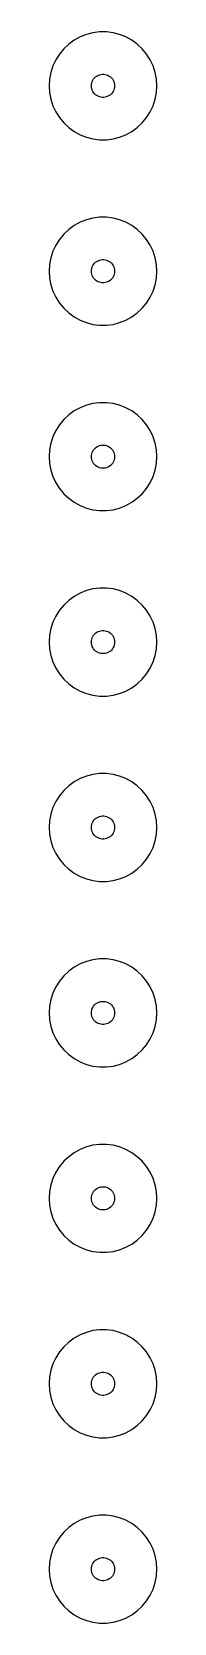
# Model space of a CAD drawing. Header units: metres. Extents: x -7 to 7, y 377 to 775.
# Drawn here: x -7 to 7, y 569 to 775 of the extents above; entities that cross this region are included whole.
import ezdxf

# ---------------------------------------------------------------- set-up
doc = ezdxf.new("R2010")
doc.units = ezdxf.units.M

msp = doc.modelspace()

# ---------------------------------------------------------------- linework, layer by layer
for p, q in [((-2.16312, 774.657), (-2.98045, 774.334)), ((-1.31166, 774.876), (-2.16312, 774.657)), ((-0.439529, 774.986), (-1.31166, 774.876)), ((0.439529, 774.986), (-0.439529, 774.986)), ((1.31166, 774.876), (0.439529, 774.986)), ((2.16312, 774.657), (1.31166, 774.876)), ((2.98045, 774.334), (2.16312, 774.657)), ((-5.10277, 772.792), (-5.66312, 772.114)), ((-4.46196, 773.394), (-5.10277, 772.792)), ((-3.75078, 773.91), (-4.46196, 773.394)), ((-2.98045, 774.334), (-3.75078, 773.91)), ((3.75078, 773.91), (2.98045, 774.334)), ((4.46196, 773.394), (3.75078, 773.91)), ((5.10277, 772.792), (4.46196, 773.394)), ((5.66312, 772.114), (5.10277, 772.792)), ((-6.50842, 770.577), (-6.78008, 769.741)), ((-6.13414, 771.372), (-6.50842, 770.577)), ((-5.66312, 772.114), (-6.13414, 771.372)), ((6.13414, 771.372), (5.66312, 772.114)), ((6.50842, 770.577), (6.13414, 771.372)), ((6.78008, 769.741), (6.50842, 770.577)), ((-6.94479, 768.877), (-7, 768)), ((-6.78008, 769.741), (-6.94479, 768.877)), ((-1.48816, 768.188), (-1.45287, 768.373)), ((-1.45287, 768.373), (-1.39465, 768.552)), ((-1.39465, 768.552), (-1.31445, 768.723)), ((-1.31445, 768.723), (-1.21352, 768.882)), ((-1.21352, 768.882), (-1.09344, 769.027)), ((-1.09344, 769.027), (-0.956131, 769.156)), ((-0.956131, 769.156), (-0.803726, 769.266)), ((-0.803726, 769.266), (-0.638657, 769.357)), ((-0.638657, 769.357), (-0.463516, 769.427)), ((-0.463516, 769.427), (-0.281067, 769.473)), ((-0.281067, 769.473), (-0.094177, 769.497)), ((-0.094177, 769.497), (0.094177, 769.497)), ((0.094177, 769.497), (0.281067, 769.473)), ((0.281067, 769.473), (0.463516, 769.427)), ((0.463516, 769.427), (0.638657, 769.357)), ((0.638657, 769.357), (0.803726, 769.266)), ((0.803726, 769.266), (0.956131, 769.156)), ((0.956131, 769.156), (1.09344, 769.027)), ((1.09344, 769.027), (1.21352, 768.882)), ((1.21352, 768.882), (1.31445, 768.723)), ((1.31445, 768.723), (1.39465, 768.552)), ((1.39465, 768.552), (1.45287, 768.373)), ((1.45287, 768.373), (1.48816, 768.188)), ((6.94479, 768.877), (6.78008, 769.741)), ((7, 768), (6.94479, 768.877)), ((-7, 768), (-6.94479, 767.123)), ((-6.94479, 767.123), (-6.78008, 766.259)), ((-6.78008, 766.259), (-6.50842, 765.423)), ((-1.5, 768), (-1.48816, 768.188)), ((-1.48816, 767.812), (-1.5, 768)), ((-1.45287, 767.627), (-1.48816, 767.812)), ((-1.39465, 767.448), (-1.45287, 767.627)), ((-1.31445, 767.277), (-1.39465, 767.448)), ((-1.21352, 767.118), (-1.31445, 767.277)), ((-1.09344, 766.973), (-1.21352, 767.118)), ((-0.956131, 766.844), (-1.09344, 766.973)), ((-0.803726, 766.734), (-0.956131, 766.844)), ((-0.638657, 766.643), (-0.803726, 766.734)), ((-0.463516, 766.573), (-0.638657, 766.643)), ((-0.281067, 766.527), (-0.463516, 766.573)), ((-0.094177, 766.503), (-0.281067, 766.527)), ((0.094177, 766.503), (-0.094177, 766.503)), ((0.281067, 766.527), (0.094177, 766.503)), ((0.463516, 766.573), (0.281067, 766.527)), ((0.638657, 766.643), (0.463516, 766.573)), ((0.803726, 766.734), (0.638657, 766.643)), ((0.956131, 766.844), (0.803726, 766.734)), ((1.09344, 766.973), (0.956131, 766.844)), ((1.21352, 767.118), (1.09344, 766.973)), ((1.31445, 767.277), (1.21352, 767.118)), ((1.39465, 767.448), (1.31445, 767.277)), ((1.45287, 767.627), (1.39465, 767.448)), ((1.48816, 767.812), (1.45287, 767.627)), ((1.48816, 768.188), (1.5, 768)), ((1.5, 768), (1.48816, 767.812)), ((6.50842, 765.423), (6.78008, 766.259)), ((6.78008, 766.259), (6.94479, 767.123)), ((6.94479, 767.123), (7, 768)), ((-6.50842, 765.423), (-6.13414, 764.628)), ((-6.13414, 764.628), (-5.66312, 763.886)), ((5.66312, 763.886), (6.13414, 764.628)), ((6.13414, 764.628), (6.50842, 765.423)), ((-5.66312, 763.886), (-5.10277, 763.208)), ((-5.10277, 763.208), (-4.46196, 762.606)), ((-4.46196, 762.606), (-3.75078, 762.09)), ((3.75078, 762.09), (4.46196, 762.606)), ((4.46196, 762.606), (5.10277, 763.208)), ((5.10277, 763.208), (5.66312, 763.886)), ((-3.75078, 762.09), (-2.98045, 761.666)), ((-2.98045, 761.666), (-2.16312, 761.343)), ((-2.16312, 761.343), (-1.31166, 761.124)), ((-1.31166, 761.124), (-0.439529, 761.014)), ((-0.439529, 761.014), (0.439529, 761.014)), ((0.439529, 761.014), (1.31166, 761.124)), ((1.31166, 761.124), (2.16312, 761.343)), ((2.16312, 761.343), (2.98045, 761.666)), ((2.98045, 761.666), (3.75078, 762.09)), ((-3.75078, 749.91), (-4.46196, 749.394)), ((-2.98045, 750.334), (-3.75078, 749.91)), ((-2.16312, 750.657), (-2.98045, 750.334)), ((-1.31166, 750.876), (-2.16312, 750.657)), ((-0.439529, 750.986), (-1.31166, 750.876)), ((0.439529, 750.986), (-0.439529, 750.986)), ((1.31166, 750.876), (0.439529, 750.986)), ((2.16312, 750.657), (1.31166, 750.876)), ((2.98045, 750.334), (2.16312, 750.657)), ((3.75078, 749.91), (2.98045, 750.334)), ((4.46196, 749.394), (3.75078, 749.91)), ((-5.66312, 748.114), (-6.13414, 747.372)), ((-5.10277, 748.792), (-5.66312, 748.114)), ((-4.46196, 749.394), (-5.10277, 748.792)), ((5.10277, 748.792), (4.46196, 749.394)), ((5.66312, 748.114), (5.10277, 748.792)), ((6.13414, 747.372), (5.66312, 748.114)), ((-6.78008, 745.741), (-6.94479, 744.877)), ((-6.50842, 746.577), (-6.78008, 745.741)), ((-6.13414, 747.372), (-6.50842, 746.577)), ((6.50842, 746.577), (6.13414, 747.372)), ((6.78008, 745.741), (6.50842, 746.577)), ((6.94479, 744.877), (6.78008, 745.741)), ((-6.94479, 744.877), (-7, 744)), ((-7, 744), (-6.94479, 743.123)), ((-1.5, 744), (-1.48816, 744.188)), ((-1.48816, 743.812), (-1.5, 744)), ((-1.48816, 744.188), (-1.45287, 744.373)), ((-1.45287, 743.627), (-1.48816, 743.812)), ((-1.45287, 744.373), (-1.39465, 744.552)), ((-1.39465, 743.448), (-1.45287, 743.627)), ((-1.39465, 744.552), (-1.31445, 744.723)), ((-1.31445, 744.723), (-1.21352, 744.882)), ((-1.21352, 744.882), (-1.09344, 745.027)), ((-1.09344, 745.027), (-0.956131, 745.156)), ((-0.956131, 745.156), (-0.803726, 745.266)), ((-0.803726, 745.266), (-0.638657, 745.357)), ((-0.638657, 745.357), (-0.463516, 745.427)), ((-0.463516, 745.427), (-0.281067, 745.473)), ((-0.281067, 745.473), (-0.094177, 745.497)), ((-0.094177, 745.497), (0.094177, 745.497)), ((0.094177, 745.497), (0.281067, 745.473)), ((0.281067, 745.473), (0.463516, 745.427)), ((0.463516, 745.427), (0.638657, 745.357)), ((0.638657, 745.357), (0.803726, 745.266)), ((0.803726, 745.266), (0.956131, 745.156)), ((0.956131, 745.156), (1.09344, 745.027)), ((1.09344, 745.027), (1.21352, 744.882)), ((1.21352, 744.882), (1.31445, 744.723)), ((1.31445, 744.723), (1.39465, 744.552)), ((1.39465, 744.552), (1.45287, 744.373)), ((1.45287, 743.627), (1.39465, 743.448)), ((1.45287, 744.373), (1.48816, 744.188)), ((1.48816, 743.812), (1.45287, 743.627)), ((1.48816, 744.188), (1.5, 744)), ((1.5, 744), (1.48816, 743.812)), ((7, 744), (6.94479, 744.877)), ((6.94479, 743.123), (7, 744)), ((-6.94479, 743.123), (-6.78008, 742.259)), ((-6.78008, 742.259), (-6.50842, 741.423)), ((-1.31445, 743.277), (-1.39465, 743.448)), ((-1.21352, 743.118), (-1.31445, 743.277)), ((-1.09344, 742.973), (-1.21352, 743.118)), ((-0.956131, 742.844), (-1.09344, 742.973)), ((-0.803726, 742.734), (-0.956131, 742.844)), ((-0.638657, 742.643), (-0.803726, 742.734)), ((-0.463516, 742.573), (-0.638657, 742.643)), ((-0.281067, 742.527), (-0.463516, 742.573)), ((-0.094177, 742.503), (-0.281067, 742.527)), ((0.094177, 742.503), (-0.094177, 742.503)), ((0.281067, 742.527), (0.094177, 742.503)), ((0.463516, 742.573), (0.281067, 742.527)), ((0.638657, 742.643), (0.463516, 742.573)), ((0.803726, 742.734), (0.638657, 742.643)), ((0.956131, 742.844), (0.803726, 742.734)), ((1.09344, 742.973), (0.956131, 742.844)), ((1.21352, 743.118), (1.09344, 742.973)), ((1.31445, 743.277), (1.21352, 743.118)), ((1.39465, 743.448), (1.31445, 743.277)), ((6.50842, 741.423), (6.78008, 742.259)), ((6.78008, 742.259), (6.94479, 743.123)), ((-6.50842, 741.423), (-6.13414, 740.628)), ((-6.13414, 740.628), (-5.66312, 739.886)), ((-5.66312, 739.886), (-5.10277, 739.208)), ((5.10277, 739.208), (5.66312, 739.886)), ((5.66312, 739.886), (6.13414, 740.628)), ((6.13414, 740.628), (6.50842, 741.423)), ((-5.10277, 739.208), (-4.46196, 738.606)), ((-4.46196, 738.606), (-3.75078, 738.09)), ((-3.75078, 738.09), (-2.98045, 737.666)), ((-2.98045, 737.666), (-2.16312, 737.343)), ((2.16312, 737.343), (2.98045, 737.666)), ((2.98045, 737.666), (3.75078, 738.09)), ((3.75078, 738.09), (4.46196, 738.606)), ((4.46196, 738.606), (5.10277, 739.208)), ((-2.16312, 737.343), (-1.31166, 737.124)), ((-1.31166, 737.124), (-0.439529, 737.014)), ((-0.439529, 737.014), (0.439529, 737.014)), ((0.439529, 737.014), (1.31166, 737.124)), ((1.31166, 737.124), (2.16312, 737.343)), ((-4.46196, 725.394), (-5.10277, 724.792)), ((-3.75078, 725.91), (-4.46196, 725.394)), ((-2.98045, 726.334), (-3.75078, 725.91)), ((-2.16312, 726.657), (-2.98045, 726.334)), ((-1.31166, 726.876), (-2.16312, 726.657)), ((-0.439529, 726.986), (-1.31166, 726.876)), ((0.439529, 726.986), (-0.439529, 726.986)), ((1.31166, 726.876), (0.439529, 726.986)), ((2.16312, 726.657), (1.31166, 726.876)), ((2.98045, 726.334), (2.16312, 726.657)), ((3.75078, 725.91), (2.98045, 726.334)), ((4.46196, 725.394), (3.75078, 725.91)), ((5.10277, 724.792), (4.46196, 725.394)), ((-6.13414, 723.372), (-6.50842, 722.577)), ((-5.66312, 724.114), (-6.13414, 723.372)), ((-5.10277, 724.792), (-5.66312, 724.114)), ((5.66312, 724.114), (5.10277, 724.792)), ((6.13414, 723.372), (5.66312, 724.114)), ((6.50842, 722.577), (6.13414, 723.372)), ((-6.78008, 721.741), (-6.94479, 720.877)), ((-6.50842, 722.577), (-6.78008, 721.741)), ((-1.21352, 720.882), (-1.09344, 721.027)), ((-1.09344, 721.027), (-0.956131, 721.156)), ((-0.956131, 721.156), (-0.803726, 721.266)), ((-0.803726, 721.266), (-0.638657, 721.357)), ((-0.638657, 721.357), (-0.463516, 721.427)), ((-0.463516, 721.427), (-0.281067, 721.473)), ((-0.281067, 721.473), (-0.094177, 721.497)), ((-0.094177, 721.497), (0.094177, 721.497)), ((0.094177, 721.497), (0.281067, 721.473)), ((0.281067, 721.473), (0.463516, 721.427)), ((0.463516, 721.427), (0.638657, 721.357)), ((0.638657, 721.357), (0.803726, 721.266)), ((0.803726, 721.266), (0.956131, 721.156)), ((0.956131, 721.156), (1.09344, 721.027)), ((1.09344, 721.027), (1.21352, 720.882)), ((6.78008, 721.741), (6.50842, 722.577)), ((6.94479, 720.877), (6.78008, 721.741)), ((-6.94479, 720.877), (-7, 720)), ((-7, 720), (-6.94479, 719.123)), ((-6.94479, 719.123), (-6.78008, 718.259)), ((-1.5, 720), (-1.48816, 720.188)), ((-1.48816, 719.812), (-1.5, 720)), ((-1.48816, 720.188), (-1.45287, 720.373)), ((-1.45287, 719.627), (-1.48816, 719.812)), ((-1.45287, 720.373), (-1.39465, 720.552)), ((-1.39465, 719.448), (-1.45287, 719.627)), ((-1.39465, 720.552), (-1.31445, 720.723)), ((-1.31445, 719.277), (-1.39465, 719.448)), ((-1.31445, 720.723), (-1.21352, 720.882)), ((-1.21352, 719.118), (-1.31445, 719.277)), ((-1.09344, 718.973), (-1.21352, 719.118)), ((-0.956131, 718.844), (-1.09344, 718.973)), ((-0.803726, 718.734), (-0.956131, 718.844)), ((0.956131, 718.844), (0.803726, 718.734)), ((1.09344, 718.973), (0.956131, 718.844)), ((1.21352, 719.118), (1.09344, 718.973)), ((1.21352, 720.882), (1.31445, 720.723)), ((1.31445, 719.277), (1.21352, 719.118)), ((1.31445, 720.723), (1.39465, 720.552)), ((1.39465, 719.448), (1.31445, 719.277)), ((1.39465, 720.552), (1.45287, 720.373)), ((1.45287, 719.627), (1.39465, 719.448)), ((1.45287, 720.373), (1.48816, 720.188)), ((1.48816, 719.812), (1.45287, 719.627)), ((1.48816, 720.188), (1.5, 720)), ((1.5, 720), (1.48816, 719.812)), ((6.78008, 718.259), (6.94479, 719.123)), ((7, 720), (6.94479, 720.877)), ((6.94479, 719.123), (7, 720)), ((-6.78008, 718.259), (-6.50842, 717.423)), ((-6.50842, 717.423), (-6.13414, 716.628)), ((-0.638657, 718.643), (-0.803726, 718.734)), ((-0.463516, 718.573), (-0.638657, 718.643)), ((-0.281067, 718.527), (-0.463516, 718.573)), ((-0.094177, 718.503), (-0.281067, 718.527)), ((0.094177, 718.503), (-0.094177, 718.503)), ((0.281067, 718.527), (0.094177, 718.503)), ((0.463516, 718.573), (0.281067, 718.527)), ((0.638657, 718.643), (0.463516, 718.573)), ((0.803726, 718.734), (0.638657, 718.643)), ((6.13414, 716.628), (6.50842, 717.423)), ((6.50842, 717.423), (6.78008, 718.259)), ((-6.13414, 716.628), (-5.66312, 715.886)), ((-5.66312, 715.886), (-5.10277, 715.208)), ((-5.10277, 715.208), (-4.46196, 714.606)), ((4.46196, 714.606), (5.10277, 715.208)), ((5.10277, 715.208), (5.66312, 715.886)), ((5.66312, 715.886), (6.13414, 716.628)), ((-4.46196, 714.606), (-3.75078, 714.09)), ((-3.75078, 714.09), (-2.98045, 713.666)), ((-2.98045, 713.666), (-2.16312, 713.343)), ((-2.16312, 713.343), (-1.31166, 713.124)), ((-1.31166, 713.124), (-0.439529, 713.014)), ((-0.439529, 713.014), (0.439529, 713.014)), ((0.439529, 713.014), (1.31166, 713.124)), ((1.31166, 713.124), (2.16312, 713.343)), ((2.16312, 713.343), (2.98045, 713.666)), ((2.98045, 713.666), (3.75078, 714.09)), ((3.75078, 714.09), (4.46196, 714.606)), ((-2.16312, 702.657), (-2.98045, 702.334)), ((-1.31166, 702.876), (-2.16312, 702.657)), ((-0.439529, 702.986), (-1.31166, 702.876)), ((0.439529, 702.986), (-0.439529, 702.986)), ((1.31166, 702.876), (0.439529, 702.986)), ((2.16312, 702.657), (1.31166, 702.876)), ((2.98045, 702.334), (2.16312, 702.657)), ((-5.10277, 700.792), (-5.66312, 700.114)), ((-4.46196, 701.394), (-5.10277, 700.792)), ((-3.75078, 701.91), (-4.46196, 701.394)), ((-2.98045, 702.334), (-3.75078, 701.91)), ((3.75078, 701.91), (2.98045, 702.334)), ((4.46196, 701.394), (3.75078, 701.91)), ((5.10277, 700.792), (4.46196, 701.394)), ((5.66312, 700.114), (5.10277, 700.792)), ((-6.50842, 698.577), (-6.78008, 697.741)), ((-6.13414, 699.372), (-6.50842, 698.577)), ((-5.66312, 700.114), (-6.13414, 699.372)), ((6.13414, 699.372), (5.66312, 700.114)), ((6.50842, 698.577), (6.13414, 699.372)), ((6.78008, 697.741), (6.50842, 698.577)), ((-6.94479, 696.877), (-7, 696)), ((-6.78008, 697.741), (-6.94479, 696.877)), ((-1.5, 696), (-1.48816, 696.188)), ((-1.48816, 696.188), (-1.45287, 696.373)), ((-1.45287, 696.373), (-1.39465, 696.552)), ((-1.39465, 696.552), (-1.31445, 696.723)), ((-1.31445, 696.723), (-1.21352, 696.882)), ((-1.21352, 696.882), (-1.09344, 697.027)), ((-1.09344, 697.027), (-0.956131, 697.156)), ((-0.956131, 697.156), (-0.803726, 697.266)), ((-0.803726, 697.266), (-0.638657, 697.357)), ((-0.638657, 697.357), (-0.463516, 697.427)), ((-0.463516, 697.427), (-0.281067, 697.473)), ((-0.281067, 697.473), (-0.094177, 697.497)), ((-0.094177, 697.497), (0.094177, 697.497)), ((0.094177, 697.497), (0.281067, 697.473)), ((0.281067, 697.473), (0.463516, 697.427)), ((0.463516, 697.427), (0.638657, 697.357)), ((0.638657, 697.357), (0.803726, 697.266)), ((0.803726, 697.266), (0.956131, 697.156)), ((0.956131, 697.156), (1.09344, 697.027)), ((1.09344, 697.027), (1.21352, 696.882)), ((1.21352, 696.882), (1.31445, 696.723)), ((1.31445, 696.723), (1.39465, 696.552)), ((1.39465, 696.552), (1.45287, 696.373)), ((1.45287, 696.373), (1.48816, 696.188)), ((1.48816, 696.188), (1.5, 696)), ((6.94479, 696.877), (6.78008, 697.741)), ((7, 696), (6.94479, 696.877)), ((-7, 696), (-6.94479, 695.123)), ((-6.94479, 695.123), (-6.78008, 694.259)), ((-6.78008, 694.259), (-6.50842, 693.423)), ((-1.48816, 695.812), (-1.5, 696)), ((-1.45287, 695.627), (-1.48816, 695.812)), ((-1.39465, 695.448), (-1.45287, 695.627)), ((-1.31445, 695.277), (-1.39465, 695.448)), ((-1.21352, 695.118), (-1.31445, 695.277)), ((-1.09344, 694.973), (-1.21352, 695.118)), ((-0.956131, 694.844), (-1.09344, 694.973)), ((-0.803726, 694.734), (-0.956131, 694.844)), ((-0.638657, 694.643), (-0.803726, 694.734)), ((-0.463516, 694.573), (-0.638657, 694.643)), ((-0.281067, 694.527), (-0.463516, 694.573)), ((-0.094177, 694.503), (-0.281067, 694.527)), ((0.094177, 694.503), (-0.094177, 694.503)), ((0.281067, 694.527), (0.094177, 694.503)), ((0.463516, 694.573), (0.281067, 694.527)), ((0.638657, 694.643), (0.463516, 694.573)), ((0.803726, 694.734), (0.638657, 694.643)), ((0.956131, 694.844), (0.803726, 694.734)), ((1.09344, 694.973), (0.956131, 694.844)), ((1.21352, 695.118), (1.09344, 694.973)), ((1.31445, 695.277), (1.21352, 695.118)), ((1.39465, 695.448), (1.31445, 695.277)), ((1.45287, 695.627), (1.39465, 695.448)), ((1.48816, 695.812), (1.45287, 695.627)), ((1.5, 696), (1.48816, 695.812)), ((6.50842, 693.423), (6.78008, 694.259)), ((6.78008, 694.259), (6.94479, 695.123)), ((6.94479, 695.123), (7, 696)), ((-6.50842, 693.423), (-6.13414, 692.628)), ((-6.13414, 692.628), (-5.66312, 691.886)), ((5.66312, 691.886), (6.13414, 692.628)), ((6.13414, 692.628), (6.50842, 693.423)), ((-5.66312, 691.886), (-5.10277, 691.208)), ((-5.10277, 691.208), (-4.46196, 690.606)), ((-4.46196, 690.606), (-3.75078, 690.09)), ((-3.75078, 690.09), (-2.98045, 689.666)), ((2.98045, 689.666), (3.75078, 690.09)), ((3.75078, 690.09), (4.46196, 690.606)), ((4.46196, 690.606), (5.10277, 691.208)), ((5.10277, 691.208), (5.66312, 691.886)), ((-2.98045, 689.666), (-2.16312, 689.343)), ((-2.16312, 689.343), (-1.31166, 689.124)), ((-1.31166, 689.124), (-0.439529, 689.014)), ((-0.439529, 689.014), (0.439529, 689.014)), ((0.439529, 689.014), (1.31166, 689.124)), ((1.31166, 689.124), (2.16312, 689.343)), ((2.16312, 689.343), (2.98045, 689.666)), ((-3.75078, 677.91), (-4.46196, 677.394)), ((-2.98045, 678.334), (-3.75078, 677.91)), ((-2.16312, 678.657), (-2.98045, 678.334)), ((-1.31166, 678.876), (-2.16312, 678.657)), ((-0.439529, 678.986), (-1.31166, 678.876)), ((0.439529, 678.986), (-0.439529, 678.986)), ((1.31166, 678.876), (0.439529, 678.986)), ((2.16312, 678.657), (1.31166, 678.876)), ((2.98045, 678.334), (2.16312, 678.657)), ((3.75078, 677.91), (2.98045, 678.334)), ((4.46196, 677.394), (3.75078, 677.91)), ((-5.66312, 676.114), (-6.13414, 675.372)), ((-5.10277, 676.792), (-5.66312, 676.114)), ((-4.46196, 677.394), (-5.10277, 676.792)), ((5.10277, 676.792), (4.46196, 677.394)), ((5.66312, 676.114), (5.10277, 676.792)), ((6.13414, 675.372), (5.66312, 676.114)), ((-6.78008, 673.741), (-6.94479, 672.877)), ((-6.50842, 674.577), (-6.78008, 673.741)), ((-6.13414, 675.372), (-6.50842, 674.577)), ((6.50842, 674.577), (6.13414, 675.372)), ((6.78008, 673.741), (6.50842, 674.577)), ((6.94479, 672.877), (6.78008, 673.741)), ((-6.94479, 672.877), (-7, 672)), ((-7, 672), (-6.94479, 671.123)), ((-1.5, 672), (-1.48816, 672.188)), ((-1.48816, 671.812), (-1.5, 672)), ((-1.48816, 672.188), (-1.45287, 672.373)), ((-1.45287, 671.627), (-1.48816, 671.812)), ((-1.45287, 672.373), (-1.39465, 672.552)), ((-1.39465, 671.448), (-1.45287, 671.627)), ((-1.39465, 672.552), (-1.31445, 672.723)), ((-1.31445, 672.723), (-1.21352, 672.882)), ((-1.21352, 672.882), (-1.09344, 673.027)), ((-1.09344, 673.027), (-0.956131, 673.156)), ((-0.956131, 673.156), (-0.803726, 673.266)), ((-0.803726, 673.266), (-0.638657, 673.357)), ((-0.638657, 673.357), (-0.463516, 673.427)), ((-0.463516, 673.427), (-0.281067, 673.473)), ((-0.281067, 673.473), (-0.094177, 673.497)), ((-0.094177, 673.497), (0.094177, 673.497)), ((0.094177, 673.497), (0.281067, 673.473)), ((0.281067, 673.473), (0.463516, 673.427)), ((0.463516, 673.427), (0.638657, 673.357)), ((0.638657, 673.357), (0.803726, 673.266)), ((0.803726, 673.266), (0.956131, 673.156)), ((0.956131, 673.156), (1.09344, 673.027)), ((1.09344, 673.027), (1.21352, 672.882)), ((1.21352, 672.882), (1.31445, 672.723)), ((1.31445, 672.723), (1.39465, 672.552)), ((1.39465, 672.552), (1.45287, 672.373)), ((1.45287, 671.627), (1.39465, 671.448)), ((1.45287, 672.373), (1.48816, 672.188)), ((1.48816, 671.812), (1.45287, 671.627)), ((1.48816, 672.188), (1.5, 672)), ((1.5, 672), (1.48816, 671.812)), ((7, 672), (6.94479, 672.877)), ((6.94479, 671.123), (7, 672)), ((-6.94479, 671.123), (-6.78008, 670.259)), ((-6.78008, 670.259), (-6.50842, 669.423)), ((-6.50842, 669.423), (-6.13414, 668.628)), ((-1.31445, 671.277), (-1.39465, 671.448)), ((-1.21352, 671.118), (-1.31445, 671.277)), ((-1.09344, 670.973), (-1.21352, 671.118)), ((-0.956131, 670.844), (-1.09344, 670.973)), ((-0.803726, 670.734), (-0.956131, 670.844)), ((-0.638657, 670.643), (-0.803726, 670.734)), ((-0.463516, 670.573), (-0.638657, 670.643)), ((-0.281067, 670.527), (-0.463516, 670.573)), ((-0.094177, 670.503), (-0.281067, 670.527)), ((0.094177, 670.503), (-0.094177, 670.503)), ((0.281067, 670.527), (0.094177, 670.503)), ((0.463516, 670.573), (0.281067, 670.527)), ((0.638657, 670.643), (0.463516, 670.573)), ((0.803726, 670.734), (0.638657, 670.643)), ((0.956131, 670.844), (0.803726, 670.734)), ((1.09344, 670.973), (0.956131, 670.844)), ((1.21352, 671.118), (1.09344, 670.973)), ((1.31445, 671.277), (1.21352, 671.118)), ((1.39465, 671.448), (1.31445, 671.277)), ((6.13414, 668.628), (6.50842, 669.423)), ((6.50842, 669.423), (6.78008, 670.259)), ((6.78008, 670.259), (6.94479, 671.123)), ((-6.13414, 668.628), (-5.66312, 667.886)), ((-5.66312, 667.886), (-5.10277, 667.208)), ((5.10277, 667.208), (5.66312, 667.886)), ((5.66312, 667.886), (6.13414, 668.628)), ((-5.10277, 667.208), (-4.46196, 666.606)), ((-4.46196, 666.606), (-3.75078, 666.09)), ((-3.75078, 666.09), (-2.98045, 665.666)), ((-2.98045, 665.666), (-2.16312, 665.343)), ((-2.16312, 665.343), (-1.31166, 665.124)), ((1.31166, 665.124), (2.16312, 665.343)), ((2.16312, 665.343), (2.98045, 665.666)), ((2.98045, 665.666), (3.75078, 666.09)), ((3.75078, 666.09), (4.46196, 666.606)), ((4.46196, 666.606), (5.10277, 667.208)), ((-1.31166, 665.124), (-0.439529, 665.014)), ((-0.439529, 665.014), (0.439529, 665.014)), ((0.439529, 665.014), (1.31166, 665.124)), ((-4.46196, 653.394), (-5.10277, 652.792)), ((-3.75078, 653.91), (-4.46196, 653.394)), ((-2.98045, 654.334), (-3.75078, 653.91)), ((-2.16312, 654.657), (-2.98045, 654.334)), ((-1.31166, 654.876), (-2.16312, 654.657)), ((-0.439529, 654.986), (-1.31166, 654.876)), ((0.439529, 654.986), (-0.439529, 654.986)), ((1.31166, 654.876), (0.439529, 654.986)), ((2.16312, 654.657), (1.31166, 654.876)), ((2.98045, 654.334), (2.16312, 654.657)), ((3.75078, 653.91), (2.98045, 654.334)), ((4.46196, 653.394), (3.75078, 653.91)), ((5.10277, 652.792), (4.46196, 653.394)), ((-6.13414, 651.372), (-6.50842, 650.577)), ((-5.66312, 652.114), (-6.13414, 651.372)), ((-5.10277, 652.792), (-5.66312, 652.114)), ((5.66312, 652.114), (5.10277, 652.792)), ((6.13414, 651.372), (5.66312, 652.114)), ((6.50842, 650.577), (6.13414, 651.372)), ((-6.94479, 648.877), (-7, 648)), ((-6.78008, 649.741), (-6.94479, 648.877)), ((-6.50842, 650.577), (-6.78008, 649.741)), ((-1.31445, 648.723), (-1.21352, 648.882)), ((-1.21352, 648.882), (-1.09344, 649.027)), ((-1.09344, 649.027), (-0.956131, 649.156)), ((-0.956131, 649.156), (-0.803726, 649.266)), ((-0.803726, 649.266), (-0.638657, 649.357)), ((-0.638657, 649.357), (-0.463516, 649.427)), ((-0.463516, 649.427), (-0.281067, 649.473)), ((-0.281067, 649.473), (-0.094177, 649.497)), ((-0.094177, 649.497), (0.094177, 649.497)), ((0.094177, 649.497), (0.281067, 649.473)), ((0.281067, 649.473), (0.463516, 649.427)), ((0.463516, 649.427), (0.638657, 649.357)), ((0.638657, 649.357), (0.803726, 649.266)), ((0.803726, 649.266), (0.956131, 649.156)), ((0.956131, 649.156), (1.09344, 649.027)), ((1.09344, 649.027), (1.21352, 648.882)), ((1.21352, 648.882), (1.31445, 648.723)), ((6.78008, 649.741), (6.50842, 650.577)), ((6.94479, 648.877), (6.78008, 649.741)), ((7, 648), (6.94479, 648.877)), ((-7, 648), (-6.94479, 647.123)), ((-6.94479, 647.123), (-6.78008, 646.259)), ((-1.5, 648), (-1.48816, 648.188)), ((-1.48816, 647.812), (-1.5, 648)), ((-1.48816, 648.188), (-1.45287, 648.373)), ((-1.45287, 647.627), (-1.48816, 647.812)), ((-1.45287, 648.373), (-1.39465, 648.552)), ((-1.39465, 647.448), (-1.45287, 647.627)), ((-1.39465, 648.552), (-1.31445, 648.723)), ((-1.31445, 647.277), (-1.39465, 647.448)), ((-1.21352, 647.118), (-1.31445, 647.277)), ((-1.09344, 646.973), (-1.21352, 647.118)), ((-0.956131, 646.844), (-1.09344, 646.973)), ((-0.803726, 646.734), (-0.956131, 646.844)), ((0.956131, 646.844), (0.803726, 646.734)), ((1.09344, 646.973), (0.956131, 646.844)), ((1.21352, 647.118), (1.09344, 646.973)), ((1.31445, 647.277), (1.21352, 647.118)), ((1.31445, 648.723), (1.39465, 648.552)), ((1.39465, 647.448), (1.31445, 647.277)), ((1.39465, 648.552), (1.45287, 648.373)), ((1.45287, 647.627), (1.39465, 647.448)), ((1.45287, 648.373), (1.48816, 648.188)), ((1.48816, 647.812), (1.45287, 647.627)), ((1.48816, 648.188), (1.5, 648)), ((1.5, 648), (1.48816, 647.812)), ((6.78008, 646.259), (6.94479, 647.123)), ((6.94479, 647.123), (7, 648)), ((-6.78008, 646.259), (-6.50842, 645.423)), ((-6.50842, 645.423), (-6.13414, 644.628)), ((-0.638657, 646.643), (-0.803726, 646.734)), ((-0.463516, 646.573), (-0.638657, 646.643)), ((-0.281067, 646.527), (-0.463516, 646.573)), ((-0.094177, 646.503), (-0.281067, 646.527)), ((0.094177, 646.503), (-0.094177, 646.503)), ((0.281067, 646.527), (0.094177, 646.503)), ((0.463516, 646.573), (0.281067, 646.527)), ((0.638657, 646.643), (0.463516, 646.573)), ((0.803726, 646.734), (0.638657, 646.643)), ((6.13414, 644.628), (6.50842, 645.423)), ((6.50842, 645.423), (6.78008, 646.259)), ((-6.13414, 644.628), (-5.66312, 643.886)), ((-5.66312, 643.886), (-5.10277, 643.208)), ((-5.10277, 643.208), (-4.46196, 642.606)), ((4.46196, 642.606), (5.10277, 643.208)), ((5.10277, 643.208), (5.66312, 643.886)), ((5.66312, 643.886), (6.13414, 644.628)), ((-4.46196, 642.606), (-3.75078, 642.09)), ((-3.75078, 642.09), (-2.98045, 641.666)), ((-2.98045, 641.666), (-2.16312, 641.343)), ((-2.16312, 641.343), (-1.31166, 641.124)), ((-1.31166, 641.124), (-0.439529, 641.014)), ((-0.439529, 641.014), (0.439529, 641.014)), ((0.439529, 641.014), (1.31166, 641.124)), ((1.31166, 641.124), (2.16312, 641.343)), ((2.16312, 641.343), (2.98045, 641.666)), ((2.98045, 641.666), (3.75078, 642.09)), ((3.75078, 642.09), (4.46196, 642.606)), ((-2.98045, 630.334), (-3.75078, 629.91)), ((-2.16312, 630.657), (-2.98045, 630.334)), ((-1.31166, 630.876), (-2.16312, 630.657)), ((-0.439529, 630.986), (-1.31166, 630.876)), ((0.439529, 630.986), (-0.439529, 630.986)), ((1.31166, 630.876), (0.439529, 630.986)), ((2.16312, 630.657), (1.31166, 630.876)), ((2.98045, 630.334), (2.16312, 630.657)), ((3.75078, 629.91), (2.98045, 630.334)), ((-5.10277, 628.792), (-5.66312, 628.114)), ((-4.46196, 629.394), (-5.10277, 628.792)), ((-3.75078, 629.91), (-4.46196, 629.394)), ((4.46196, 629.394), (3.75078, 629.91)), ((5.10277, 628.792), (4.46196, 629.394)), ((5.66312, 628.114), (5.10277, 628.792)), ((-6.50842, 626.577), (-6.78008, 625.741)), ((-6.13414, 627.372), (-6.50842, 626.577)), ((-5.66312, 628.114), (-6.13414, 627.372)), ((6.13414, 627.372), (5.66312, 628.114)), ((6.50842, 626.577), (6.13414, 627.372)), ((6.78008, 625.741), (6.50842, 626.577)), ((-6.94479, 624.877), (-7, 624)), ((-6.78008, 625.741), (-6.94479, 624.877)), ((-1.5, 624), (-1.48816, 624.188)), ((-1.48816, 624.188), (-1.45287, 624.373)), ((-1.45287, 624.373), (-1.39465, 624.552)), ((-1.39465, 624.552), (-1.31445, 624.723)), ((-1.31445, 624.723), (-1.21352, 624.882)), ((-1.21352, 624.882), (-1.09344, 625.027)), ((-1.09344, 625.027), (-0.956131, 625.156)), ((-0.956131, 625.156), (-0.803726, 625.266)), ((-0.803726, 625.266), (-0.638657, 625.357)), ((-0.638657, 625.357), (-0.463516, 625.427)), ((-0.463516, 625.427), (-0.281067, 625.473)), ((-0.281067, 625.473), (-0.094177, 625.497)), ((-0.094177, 625.497), (0.094177, 625.497)), ((0.094177, 625.497), (0.281067, 625.473)), ((0.281067, 625.473), (0.463516, 625.427)), ((0.463516, 625.427), (0.638657, 625.357)), ((0.638657, 625.357), (0.803726, 625.266)), ((0.803726, 625.266), (0.956131, 625.156)), ((0.956131, 625.156), (1.09344, 625.027)), ((1.09344, 625.027), (1.21352, 624.882)), ((1.21352, 624.882), (1.31445, 624.723)), ((1.31445, 624.723), (1.39465, 624.552)), ((1.39465, 624.552), (1.45287, 624.373)), ((1.45287, 624.373), (1.48816, 624.188)), ((1.48816, 624.188), (1.5, 624)), ((6.94479, 624.877), (6.78008, 625.741)), ((7, 624), (6.94479, 624.877)), ((-7, 624), (-6.94479, 623.123)), ((-6.94479, 623.123), (-6.78008, 622.259)), ((-6.78008, 622.259), (-6.50842, 621.423)), ((-1.48816, 623.812), (-1.5, 624)), ((-1.45287, 623.627), (-1.48816, 623.812)), ((-1.39465, 623.448), (-1.45287, 623.627)), ((-1.31445, 623.277), (-1.39465, 623.448)), ((-1.21352, 623.118), (-1.31445, 623.277)), ((-1.09344, 622.973), (-1.21352, 623.118)), ((-0.956131, 622.844), (-1.09344, 622.973)), ((-0.803726, 622.734), (-0.956131, 622.844)), ((-0.638657, 622.643), (-0.803726, 622.734)), ((-0.463516, 622.573), (-0.638657, 622.643)), ((-0.281067, 622.527), (-0.463516, 622.573)), ((-0.094177, 622.503), (-0.281067, 622.527)), ((0.094177, 622.503), (-0.094177, 622.503)), ((0.281067, 622.527), (0.094177, 622.503)), ((0.463516, 622.573), (0.281067, 622.527)), ((0.638657, 622.643), (0.463516, 622.573)), ((0.803726, 622.734), (0.638657, 622.643)), ((0.956131, 622.844), (0.803726, 622.734)), ((1.09344, 622.973), (0.956131, 622.844)), ((1.21352, 623.118), (1.09344, 622.973)), ((1.31445, 623.277), (1.21352, 623.118)), ((1.39465, 623.448), (1.31445, 623.277)), ((1.45287, 623.627), (1.39465, 623.448)), ((1.48816, 623.812), (1.45287, 623.627)), ((1.5, 624), (1.48816, 623.812)), ((6.50842, 621.423), (6.78008, 622.259)), ((6.78008, 622.259), (6.94479, 623.123)), ((6.94479, 623.123), (7, 624)), ((-6.50842, 621.423), (-6.13414, 620.628)), ((-6.13414, 620.628), (-5.66312, 619.886)), ((5.66312, 619.886), (6.13414, 620.628)), ((6.13414, 620.628), (6.50842, 621.423)), ((-5.66312, 619.886), (-5.10277, 619.208)), ((-5.10277, 619.208), (-4.46196, 618.606)), ((-4.46196, 618.606), (-3.75078, 618.09)), ((-3.75078, 618.09), (-2.98045, 617.666)), ((2.98045, 617.666), (3.75078, 618.09)), ((3.75078, 618.09), (4.46196, 618.606)), ((4.46196, 618.606), (5.10277, 619.208)), ((5.10277, 619.208), (5.66312, 619.886)), ((-2.98045, 617.666), (-2.16312, 617.343)), ((-2.16312, 617.343), (-1.31166, 617.124)), ((-1.31166, 617.124), (-0.439529, 617.014)), ((-0.439529, 617.014), (0.439529, 617.014)), ((0.439529, 617.014), (1.31166, 617.124)), ((1.31166, 617.124), (2.16312, 617.343)), ((2.16312, 617.343), (2.98045, 617.666)), ((-3.75078, 605.91), (-4.46196, 605.394)), ((-2.98045, 606.334), (-3.75078, 605.91)), ((-2.16312, 606.657), (-2.98045, 606.334)), ((-1.31166, 606.876), (-2.16312, 606.657)), ((-0.439529, 606.986), (-1.31166, 606.876)), ((0.439529, 606.986), (-0.439529, 606.986)), ((1.31166, 606.876), (0.439529, 606.986)), ((2.16312, 606.657), (1.31166, 606.876)), ((2.98045, 606.334), (2.16312, 606.657)), ((3.75078, 605.91), (2.98045, 606.334)), ((4.46196, 605.394), (3.75078, 605.91)), ((-5.66312, 604.114), (-6.13414, 603.372)), ((-5.10277, 604.792), (-5.66312, 604.114)), ((-4.46196, 605.394), (-5.10277, 604.792)), ((5.10277, 604.792), (4.46196, 605.394)), ((5.66312, 604.114), (5.10277, 604.792)), ((6.13414, 603.372), (5.66312, 604.114)), ((-6.78008, 601.741), (-6.94479, 600.877)), ((-6.50842, 602.577), (-6.78008, 601.741)), ((-6.13414, 603.372), (-6.50842, 602.577)), ((-0.463516, 601.427), (-0.281067, 601.473)), ((-0.281067, 601.473), (-0.094177, 601.497)), ((-0.094177, 601.497), (0.094177, 601.497)), ((0.094177, 601.497), (0.281067, 601.473)), ((0.281067, 601.473), (0.463516, 601.427)), ((6.50842, 602.577), (6.13414, 603.372)), ((6.78008, 601.741), (6.50842, 602.577)), ((6.94479, 600.877), (6.78008, 601.741)), ((-6.94479, 600.877), (-7, 600)), ((-7, 600), (-6.94479, 599.123)), ((-1.5, 600), (-1.48816, 600.188)), ((-1.48816, 599.812), (-1.5, 600)), ((-1.48816, 600.188), (-1.45287, 600.373)), ((-1.45287, 599.627), (-1.48816, 599.812)), ((-1.45287, 600.373), (-1.39465, 600.552)), ((-1.39465, 599.448), (-1.45287, 599.627)), ((-1.39465, 600.552), (-1.31445, 600.723)), ((-1.31445, 599.277), (-1.39465, 599.448)), ((-1.31445, 600.723), (-1.21352, 600.882)), ((-1.21352, 600.882), (-1.09344, 601.027)), ((-1.09344, 601.027), (-0.956131, 601.156)), ((-0.956131, 601.156), (-0.803726, 601.266)), ((-0.803726, 601.266), (-0.638657, 601.357)), ((-0.638657, 601.357), (-0.463516, 601.427)), ((0.463516, 601.427), (0.638657, 601.357)), ((0.638657, 601.357), (0.803726, 601.266)), ((0.803726, 601.266), (0.956131, 601.156)), ((0.956131, 601.156), (1.09344, 601.027)), ((1.09344, 601.027), (1.21352, 600.882)), ((1.21352, 600.882), (1.31445, 600.723)), ((1.31445, 600.723), (1.39465, 600.552)), ((1.39465, 599.448), (1.31445, 599.277)), ((1.39465, 600.552), (1.45287, 600.373)), ((1.45287, 599.627), (1.39465, 599.448)), ((1.45287, 600.373), (1.48816, 600.188)), ((1.48816, 599.812), (1.45287, 599.627)), ((1.48816, 600.188), (1.5, 600)), ((1.5, 600), (1.48816, 599.812)), ((7, 600), (6.94479, 600.877)), ((6.94479, 599.123), (7, 600)), ((-6.94479, 599.123), (-6.78008, 598.259)), ((-6.78008, 598.259), (-6.50842, 597.423)), ((-6.50842, 597.423), (-6.13414, 596.628)), ((-1.21352, 599.118), (-1.31445, 599.277)), ((-1.09344, 598.973), (-1.21352, 599.118)), ((-0.956131, 598.844), (-1.09344, 598.973)), ((-0.803726, 598.734), (-0.956131, 598.844)), ((-0.638657, 598.643), (-0.803726, 598.734)), ((-0.463516, 598.573), (-0.638657, 598.643)), ((-0.281067, 598.527), (-0.463516, 598.573)), ((-0.094177, 598.503), (-0.281067, 598.527)), ((0.094177, 598.503), (-0.094177, 598.503)), ((0.281067, 598.527), (0.094177, 598.503)), ((0.463516, 598.573), (0.281067, 598.527)), ((0.638657, 598.643), (0.463516, 598.573)), ((0.803726, 598.734), (0.638657, 598.643)), ((0.956131, 598.844), (0.803726, 598.734)), ((1.09344, 598.973), (0.956131, 598.844)), ((1.21352, 599.118), (1.09344, 598.973)), ((1.31445, 599.277), (1.21352, 599.118)), ((6.13414, 596.628), (6.50842, 597.423)), ((6.50842, 597.423), (6.78008, 598.259)), ((6.78008, 598.259), (6.94479, 599.123)), ((-6.13414, 596.628), (-5.66312, 595.886)), ((-5.66312, 595.886), (-5.10277, 595.208)), ((5.10277, 595.208), (5.66312, 595.886)), ((5.66312, 595.886), (6.13414, 596.628)), ((-5.10277, 595.208), (-4.46196, 594.606)), ((-4.46196, 594.606), (-3.75078, 594.09)), ((-3.75078, 594.09), (-2.98045, 593.666)), ((-2.98045, 593.666), (-2.16312, 593.343)), ((-2.16312, 593.343), (-1.31166, 593.124)), ((1.31166, 593.124), (2.16312, 593.343)), ((2.16312, 593.343), (2.98045, 593.666)), ((2.98045, 593.666), (3.75078, 594.09)), ((3.75078, 594.09), (4.46196, 594.606)), ((4.46196, 594.606), (5.10277, 595.208)), ((-1.31166, 593.124), (-0.439529, 593.014)), ((-0.439529, 593.014), (0.439529, 593.014)), ((0.439529, 593.014), (1.31166, 593.124)), ((-0.439529, 582.986), (-1.31166, 582.876)), ((0.439529, 582.986), (-0.439529, 582.986)), ((1.31166, 582.876), (0.439529, 582.986)), ((-4.46196, 581.394), (-5.10277, 580.792)), ((-3.75078, 581.91), (-4.46196, 581.394)), ((-2.98045, 582.334), (-3.75078, 581.91)), ((-2.16312, 582.657), (-2.98045, 582.334)), ((-1.31166, 582.876), (-2.16312, 582.657)), ((2.16312, 582.657), (1.31166, 582.876)), ((2.98045, 582.334), (2.16312, 582.657)), ((3.75078, 581.91), (2.98045, 582.334)), ((4.46196, 581.394), (3.75078, 581.91)), ((5.10277, 580.792), (4.46196, 581.394)), ((-6.13414, 579.372), (-6.50842, 578.577)), ((-5.66312, 580.114), (-6.13414, 579.372)), ((-5.10277, 580.792), (-5.66312, 580.114)), ((5.66312, 580.114), (5.10277, 580.792)), ((6.13414, 579.372), (5.66312, 580.114)), ((6.50842, 578.577), (6.13414, 579.372)), ((-6.94479, 576.877), (-7, 576)), ((-6.78008, 577.741), (-6.94479, 576.877)), ((-6.50842, 578.577), (-6.78008, 577.741)), ((-1.39465, 576.552), (-1.31445, 576.723)), ((-1.31445, 576.723), (-1.21352, 576.882)), ((-1.21352, 576.882), (-1.09344, 577.027)), ((-1.09344, 577.027), (-0.956131, 577.156)), ((-0.956131, 577.156), (-0.803726, 577.266)), ((-0.803726, 577.266), (-0.638657, 577.357)), ((-0.638657, 577.357), (-0.463516, 577.427)), ((-0.463516, 577.427), (-0.281067, 577.473)), ((-0.281067, 577.473), (-0.094177, 577.497)), ((-0.094177, 577.497), (0.094177, 577.497)), ((0.094177, 577.497), (0.281067, 577.473)), ((0.281067, 577.473), (0.463516, 577.427)), ((0.463516, 577.427), (0.638657, 577.357)), ((0.638657, 577.357), (0.803726, 577.266)), ((0.803726, 577.266), (0.956131, 577.156)), ((0.956131, 577.156), (1.09344, 577.027)), ((1.09344, 577.027), (1.21352, 576.882)), ((1.21352, 576.882), (1.31445, 576.723)), ((1.31445, 576.723), (1.39465, 576.552)), ((6.78008, 577.741), (6.50842, 578.577)), ((6.94479, 576.877), (6.78008, 577.741)), ((7, 576), (6.94479, 576.877)), ((-7, 576), (-6.94479, 575.123)), ((-6.94479, 575.123), (-6.78008, 574.259)), ((-1.5, 576), (-1.48816, 576.188)), ((-1.48816, 575.812), (-1.5, 576)), ((-1.48816, 576.188), (-1.45287, 576.373)), ((-1.45287, 575.627), (-1.48816, 575.812)), ((-1.45287, 576.373), (-1.39465, 576.552)), ((-1.39465, 575.448), (-1.45287, 575.627)), ((-1.31445, 575.277), (-1.39465, 575.448)), ((-1.21352, 575.118), (-1.31445, 575.277)), ((-1.09344, 574.973), (-1.21352, 575.118)), ((-0.956131, 574.844), (-1.09344, 574.973)), ((-0.803726, 574.734), (-0.956131, 574.844)), ((-0.638657, 574.643), (-0.803726, 574.734)), ((0.803726, 574.734), (0.638657, 574.643)), ((0.956131, 574.844), (0.803726, 574.734)), ((1.09344, 574.973), (0.956131, 574.844)), ((1.21352, 575.118), (1.09344, 574.973)), ((1.31445, 575.277), (1.21352, 575.118)), ((1.39465, 575.448), (1.31445, 575.277)), ((1.39465, 576.552), (1.45287, 576.373)), ((1.45287, 575.627), (1.39465, 575.448)), ((1.45287, 576.373), (1.48816, 576.188)), ((1.48816, 575.812), (1.45287, 575.627)), ((1.48816, 576.188), (1.5, 576)), ((1.5, 576), (1.48816, 575.812)), ((6.78008, 574.259), (6.94479, 575.123)), ((6.94479, 575.123), (7, 576)), ((-6.78008, 574.259), (-6.50842, 573.423)), ((-6.50842, 573.423), (-6.13414, 572.628)), ((-6.13414, 572.628), (-5.66312, 571.886)), ((-0.463516, 574.573), (-0.638657, 574.643)), ((-0.281067, 574.527), (-0.463516, 574.573)), ((-0.094177, 574.503), (-0.281067, 574.527)), ((0.094177, 574.503), (-0.094177, 574.503)), ((0.281067, 574.527), (0.094177, 574.503)), ((0.463516, 574.573), (0.281067, 574.527)), ((0.638657, 574.643), (0.463516, 574.573)), ((5.66312, 571.886), (6.13414, 572.628)), ((6.13414, 572.628), (6.50842, 573.423)), ((6.50842, 573.423), (6.78008, 574.259)), ((-5.66312, 571.886), (-5.10277, 571.208)), ((-5.10277, 571.208), (-4.46196, 570.606)), ((-4.46196, 570.606), (-3.75078, 570.09)), ((3.75078, 570.09), (4.46196, 570.606)), ((4.46196, 570.606), (5.10277, 571.208)), ((5.10277, 571.208), (5.66312, 571.886)), ((-3.75078, 570.09), (-2.98045, 569.666)), ((-2.98045, 569.666), (-2.16312, 569.343)), ((-2.16312, 569.343), (-1.31166, 569.124)), ((-1.31166, 569.124), (-0.439529, 569.014)), ((-0.439529, 569.014), (0.439529, 569.014)), ((0.439529, 569.014), (1.31166, 569.124)), ((1.31166, 569.124), (2.16312, 569.343)), ((2.16312, 569.343), (2.98045, 569.666)), ((2.98045, 569.666), (3.75078, 570.09))]:
    msp.add_line(p, q)

doc.saveas('drawing.dxf')
